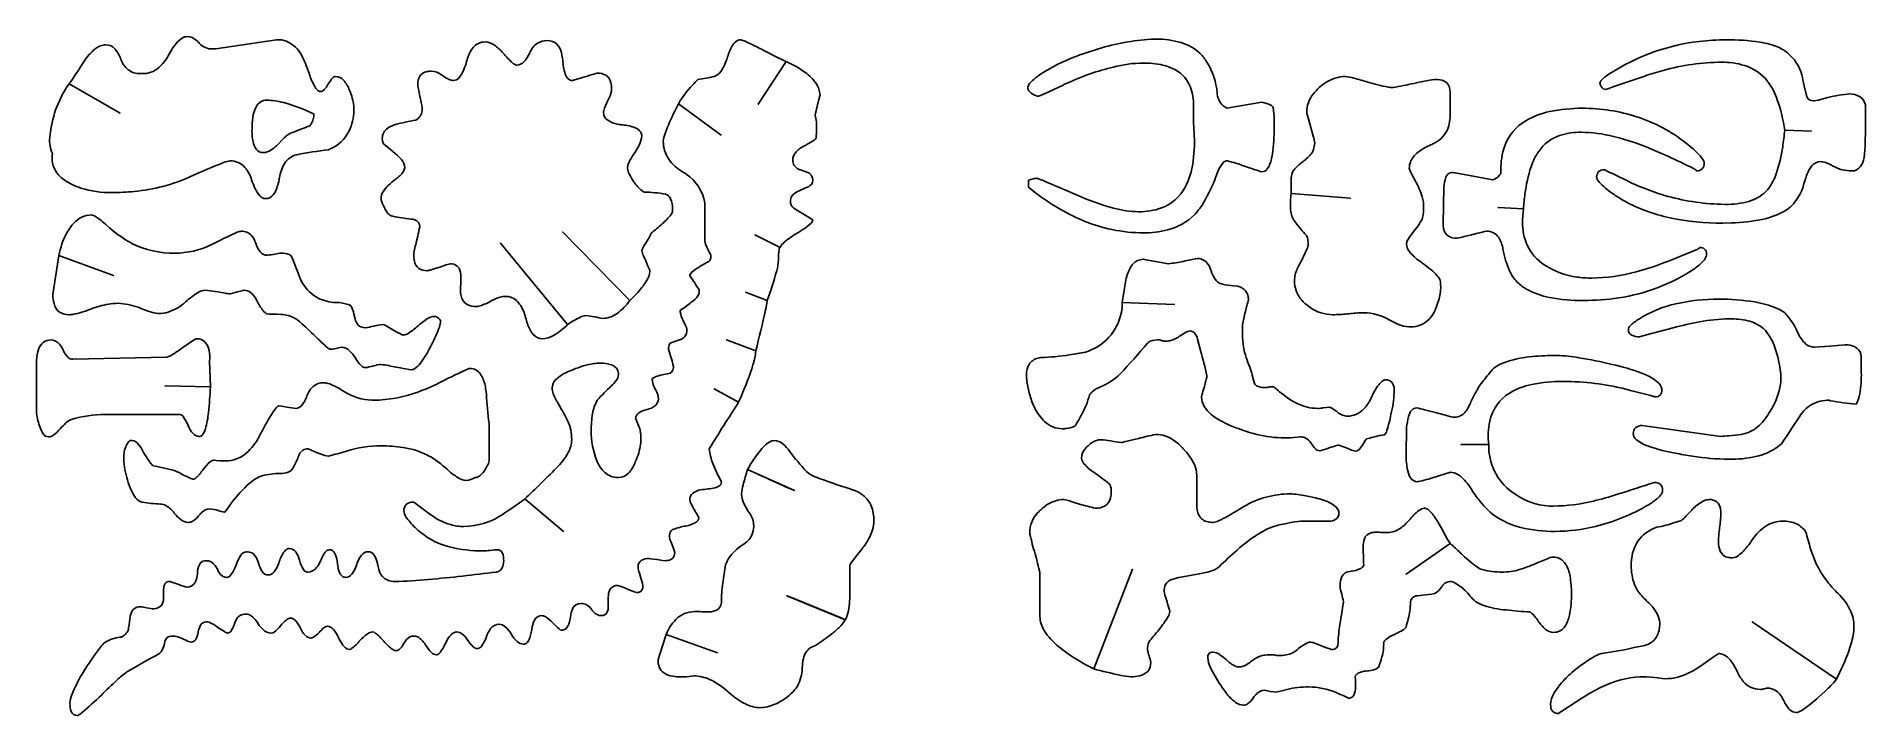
# Model space of a CAD drawing. Header units: metres. Extents: x 0 to 4.49, y 0 to 1.67.
import ezdxf

# ---------------------------------------------------------------- set-up
doc = ezdxf.new("R2010")
doc.units = ezdxf.units.M

msp = doc.modelspace()

# ---------------------------------------------------------------- linework, layer by layer
at = {"layer": 'Layer 1', "color": 0}
for points in [[(0.779, 1.491, -0.0975), (0.77028, 1.44128, -0.1734), (0.72861, 1.3948, -0.0256), (0.717, 1.389, 0.0148), (0.639, 1.377, 0.1971), (0.60976, 1.35603, 0.0999), (0.59625, 1.32032), (0.596, 1.319, -0.0724), (0.58632, 1.28669, -0.1508), (0.57322, 1.27179, -0.1285), (0.562, 1.269, -0.2032), (0.54894, 1.27531, -0.0854), (0.53549, 1.29638, -0.0232), (0.528, 1.315, 0.0946), (0.51177, 1.34539, 0.2307), (0.475, 1.362, 0.0638), (0.46102, 1.35824, 0.0186), (0.39113, 1.32895), (0.378, 1.323, -0.083), (0.23951, 1.28663, -0.0248), (0.185, 1.284, -0.08), (0.10894, 1.29515, -0.0327), (0.087, 1.304, -0.0957), (0.05411, 1.32739, -0.2228), (0.0385, 1.37606), (0.039, 1.38, -0.1378), (0.03223, 1.4189, -0.0284), (0.034, 1.432, -0.1245), (0.08, 1.551), (0.205, 1.479), (0.08, 1.551, 0.0155), (0.117, 1.607, -0.0747), (0.1439, 1.63657, -0.1349), (0.16645, 1.64679), (0.17, 1.647, -0.2235), (0.19303, 1.636, -0.0916), (0.207, 1.611, 0.141), (0.22455, 1.58563, 0.1647), (0.25472, 1.57595), (0.259, 1.576, 0.1925), (0.30001, 1.59084, 0.0885), (0.324, 1.621, -0.069), (0.34602, 1.65386, -0.1265), (0.36357, 1.66598, -0.0758), (0.37, 1.667, -0.1825), (0.39209, 1.65807, -0.0436), (0.4, 1.65, 0.2171), (0.43203, 1.63651, 0.0322), (0.44, 1.637), (0.589, 1.659, -0.1637), (0.62132, 1.65156, -0.0665), (0.64, 1.637, -0.0779), (0.65326, 1.61655, -0.0327), (0.67, 1.574, 0.0541), (0.6843, 1.54242, 0.1311), (0.69351, 1.53286, 0.114), (0.697, 1.532, 0.2012), (0.70653, 1.5369, 0.0623), (0.716, 1.55, -0.062), (0.72767, 1.56593, -0.1914), (0.734, 1.569, -0.2056), (0.75344, 1.56006, -0.098), (0.76844, 1.5354), (0.769, 1.534, -0.0694), (0.77872, 1.49701), (0.779, 1.491)], [(1.924, 1.521), (1.92381, 1.52189, 0.0763), (1.92163, 1.5153, 0.0081), (1.912, 1.474, -0.0728), (1.91529, 1.44126, -0.0159), (1.914, 1.417, -0.0809), (1.9041, 1.40917, -0.0253), (1.884, 1.398, 0.1009), (1.86328, 1.38153, 0.1701), (1.857, 1.364, 0.3059), (1.87133, 1.34153, 0.0445), (1.878, 1.339), (1.88497, 1.33654), (1.89549, 1.33266), (1.89812, 1.33125, -0.2346), (1.899, 1.33, -0.2071), (1.906, 1.315, -0.1478), (1.90385, 1.30482, -0.0943), (1.902, 1.303, -0.0519), (1.8897, 1.29602), (1.871, 1.287, 0.1654), (1.85478, 1.27538, 0.1483), (1.851, 1.262, 0.2224), (1.85891, 1.24645), (1.862, 1.244), (1.906, 1.217, -0.1786), (1.90185, 1.2088, -0.0611), (1.88185, 1.19303), (1.869, 1.185, 0.0518), (1.83611, 1.16211, 0.1077), (1.826, 1.149), (1.764, 1.18), (1.826, 1.149, 0.5658), (1.82481, 1.14971, 0.127), (1.82314, 1.14375, 0.0308), (1.822, 1.119, -0.0565), (1.81743, 1.09156, -0.0245), (1.794, 1.019), (1.741, 1.039), (1.794, 1.019, -0.0337), (1.79003, 0.99615, -0.0081), (1.766, 0.895), (1.694, 0.922), (1.766, 0.895, -0.0566), (1.7592, 0.86116, -0.0276), (1.73067, 0.78453), (1.724, 0.769), (1.664, 0.802), (1.724, 0.769, 0.0065), (1.652, 0.655, 0.0766), (1.66079, 0.61832, 0.0364), (1.682, 0.574, -0.2835), (1.67488, 0.56257, -0.0676), (1.666, 0.559, -0.024), (1.631, 0.554, 0.1183), (1.61156, 0.54559, 0.2341), (1.604, 0.529, 0.0886), (1.60763, 0.5192, 0.0168), (1.624, 0.49, -0.1821), (1.626, 0.485, -0.2484), (1.62015, 0.47502, -0.0869), (1.6009, 0.46678), (1.594, 0.465, 0.0488), (1.56456, 0.45724, 0.1213), (1.558, 0.453, 0.1627), (1.554, 0.439, 0.0822), (1.55745, 0.42719), (1.561, 0.419), (1.5655, 0.40538), (1.567, 0.4, -0.2237), (1.5613, 0.38549, -0.1623), (1.54618, 0.38015), (1.542, 0.38), (1.52411, 0.38282), (1.523, 0.383), (1.50778, 0.3846), (1.504, 0.385, 0.1303), (1.48584, 0.38116, 0.2677), (1.47705, 0.36579), (1.477, 0.364, 0.0499), (1.48025, 0.34967), (1.483, 0.34, -0.0232), (1.489, 0.319, -0.1637), (1.48584, 0.30671, -0.2324), (1.47509, 0.30202), (1.474, 0.302, -0.0495), (1.46105, 0.30617), (1.451, 0.31), (1.44607, 0.31211), (1.43349, 0.31728, 0.0768), (1.427, 0.319, 0.2261), (1.41038, 0.31224, 0.1582), (1.40421, 0.29505), (1.404, 0.29), (1.404, 0.279), (1.404, 0.269, -0.1337), (1.40037, 0.25213, -0.2807), (1.387, 0.245, -0.2099), (1.36804, 0.25384, -0.0401), (1.363, 0.26, 0.1874), (1.34358, 0.27424, 0.0582), (1.337, 0.275, 0.3058), (1.31603, 0.26187, 0.0936), (1.311, 0.242, -0.0915), (1.3044, 0.21894, -0.2263), (1.29251, 0.20934), (1.289, 0.209, -0.1204), (1.28354, 0.21241, -0.022), (1.268, 0.227, 0.0705), (1.24858, 0.2427, 0.1193), (1.241, 0.245, 0.2887), (1.22294, 0.23428, 0.096), (1.2162, 0.21153), (1.216, 0.21, -0.0719), (1.20874, 0.18479, -0.1825), (1.20015, 0.17577, -0.0951), (1.196, 0.175, -0.1824), (1.17989, 0.18192, -0.0743), (1.166, 0.199, 0.0949), (1.14989, 0.21876, 0.1674), (1.136, 0.224, 0.2413), (1.11492, 0.21321, 0.0832), (1.105, 0.194, -0.0817), (1.09347, 0.17098, -0.1843), (1.08356, 0.16413), (1.082, 0.164, -0.1706), (1.07221, 0.16862, -0.0646), (1.059, 0.184, 0.1029), (1.04334, 0.2013, 0.1479), (1.032, 0.205, 0.2035), (1.01779, 0.19829, 0.0847), (1.004, 0.177, -0.0614), (0.99082, 0.15459, -0.1735), (0.98298, 0.14908), (0.982, 0.149, -0.1885), (0.9696, 0.15463, -0.0685), (0.956, 0.172, 0.096), (0.93857, 0.19099, 0.1486), (0.927, 0.195, 0.2222), (0.90848, 0.18605, 0.052), (0.902, 0.177, -0.1221), (0.89026, 0.16183, -0.1553), (0.882, 0.159, -0.1404), (0.87292, 0.163, -0.0575), (0.853, 0.182, 0.0429), (0.83177, 0.2023, 0.1398), (0.826, 0.205, 0.1419), (0.81181, 0.19971, 0.0595), (0.794, 0.184, -0.057), (0.77363, 0.16416, -0.1291), (0.769, 0.162, -0.1981), (0.75629, 0.16809, -0.0857), (0.74236, 0.18924), (0.742, 0.19, 0.0807), (0.72789, 0.21213, 0.1924), (0.71471, 0.21898), (0.714, 0.219, 0.1666), (0.705, 0.21486, 0.0395), (0.694, 0.204, -0.0751), (0.67803, 0.19115, -0.11), (0.674, 0.19, -0.1973), (0.65996, 0.19662, -0.0835), (0.648, 0.214, 0.0881), (0.6352, 0.23367, 0.1975), (0.624, 0.239, 0.1662), (0.61267, 0.23404, 0.0504), (0.599, 0.22, -0.0664), (0.58333, 0.2044, -0.1451), (0.577, 0.202, -0.1858), (0.55611, 0.21074, -0.0659), (0.544, 0.225, 0.0966), (0.5273, 0.24428, 0.158), (0.514, 0.249, 0.2929), (0.49023, 0.235, 0.0534), (0.486, 0.225, -0.0937), (0.47662, 0.20631, -0.2184), (0.469, 0.202, -0.0841), (0.46136, 0.20571), (0.445, 0.216, 0.0763), (0.42386, 0.22865, 0.0836), (0.417, 0.23, 0.2781), (0.40253, 0.22127, 0.0926), (0.397, 0.205, -0.1079), (0.38986, 0.18577, -0.248), (0.38, 0.18, -0.0919), (0.36773, 0.18382), (0.359, 0.188, 0.1104), (0.334, 0.195, 0.1928), (0.32018, 0.19053, 0.1289), (0.315, 0.182, -0.079), (0.30727, 0.15849, -0.0876), (0.302, 0.152, 0.0085), (0.222, 0.107, 0.0364), (0.1976, 0.08699, 0.0123), (0.159, 0.05, -0.0164), (0.1121, 0.00749, -0.0764), (0.10107, 0.00019), (0.1, 0, -0.325), (0.08512, 0.01003, -0.1013), (0.082, 0.029, -0.085), (0.08726, 0.05198, -0.0407), (0.11172, 0.1011), (0.12, 0.115, -0.0213), (0.15666, 0.16736, -0.0708), (0.16888, 0.17992), (0.169, 0.18, -0.0977), (0.20429, 0.19193), (0.205, 0.192, 0.1918), (0.21579, 0.19718, 0.0521), (0.224, 0.207, 0.0713), (0.22601, 0.21543, 0.0099), (0.23, 0.244, -0.1556), (0.23833, 0.26108, -0.1978), (0.255, 0.267, -0.0604), (0.27, 0.264), (0.28051, 0.26248), (0.284, 0.262, 0.1448), (0.30195, 0.26631, 0.2165), (0.31135, 0.28191, 0.0434), (0.312, 0.29), (0.312, 0.3), (0.312, 0.31, -0.1663), (0.31584, 0.32411, -0.2402), (0.327, 0.329), (0.33243, 0.32717), (0.347, 0.322, 0.0573), (0.36854, 0.31503), (0.369, 0.315, 0.3058), (0.38997, 0.32813, 0.0936), (0.395, 0.348, -0.1054), (0.39985, 0.37009, -0.2576), (0.41262, 0.37985), (0.415, 0.38, -0.2517), (0.43858, 0.36788, -0.0463), (0.444, 0.359, 0.131), (0.45543, 0.34292, 0.1656), (0.467, 0.339, 0.2198), (0.47652, 0.34417, 0.0783), (0.48736, 0.36339), (0.49, 0.37, -0.0882), (0.50174, 0.39356, -0.1968), (0.51502, 0.40188), (0.517, 0.402, -0.2478), (0.53712, 0.39111, -0.0912), (0.545, 0.374, 0.1016), (0.55452, 0.35266, 0.2387), (0.569, 0.345, 0.2221), (0.5831, 0.35219, 0.0941), (0.5946, 0.37381), (0.596, 0.378, -0.0703), (0.60852, 0.40255, -0.1692), (0.61796, 0.40976), (0.62, 0.41, -0.2438), (0.63628, 0.40138, -0.0876), (0.646, 0.381, 0.0875), (0.6554, 0.35844, 0.1952), (0.66376, 0.35211), (0.665, 0.352, 0.234), (0.68745, 0.36301, 0.0702), (0.697, 0.379, -0.0694), (0.70901, 0.40091, -0.1847), (0.71782, 0.40691), (0.719, 0.407, -0.2651), (0.7316, 0.39948, -0.1072), (0.73831, 0.3789), (0.739, 0.373, 0.0907), (0.74452, 0.3494, 0.2089), (0.75461, 0.33965, 0.0768), (0.759, 0.339, 0.224), (0.77395, 0.34657, 0.0946), (0.78544, 0.36836), (0.786, 0.37, -0.1063), (0.79747, 0.39356, -0.2256), (0.814, 0.402, -0.2493), (0.82819, 0.39419, -0.095), (0.83717, 0.37307), (0.839, 0.365, 0.1401), (0.84932, 0.34095, 0.2009), (0.87444, 0.32918), (0.879, 0.329, 0.0199), (0.96248, 0.33378, 0.0092), (1.129, 0.352, 0.2976), (1.14504, 0.36619, 0.0803), (1.147, 0.38, 0.1062), (1.14391, 0.39875, 0.319), (1.131, 0.407), (1.12409, 0.40631), (1.113, 0.405, -0.0272), (1.097, 0.404, -0.066), (1.01399, 0.41394, -0.1034), (0.9443, 0.44815, -0.0313), (0.929, 0.462, -0.0556), (0.90703, 0.48803, -0.1348), (0.902, 0.502, -0.2004), (0.9075, 0.51776, -0.1857), (0.92293, 0.5239), (0.926, 0.524), (0.966, 0.494, 0.0875), (1.01701, 0.46844, 0.0687), (1.049, 0.464, 0.1502), (1.14553, 0.49421), (1.151, 0.498), (1.16595, 0.50841), (1.19136, 0.52618), (1.1974, 0.53055, 0.1524), (1.199, 0.532), (1.294, 0.452), (1.199, 0.532, 0.01), (1.276, 0.607, 0.0775), (1.3056, 0.64583, 0.1186), (1.314, 0.677, 0.1134), (1.304, 0.724, 0.021), (1.28925, 0.75101), (1.279, 0.769, -0.0958), (1.26664, 0.79737, -0.045), (1.266, 0.804, -0.1923), (1.27466, 0.824, -0.09), (1.29932, 0.8413, -0.0247), (1.317, 0.849, -0.0623), (1.36867, 0.86391, -0.0338), (1.384, 0.865, -0.0881), (1.41175, 0.86103, -0.1956), (1.4265, 0.84879, -0.116), (1.429, 0.837, -0.1563), (1.42334, 0.82243, -0.0514), (1.411, 0.809, 0.0274), (1.377, 0.774, 0.0933), (1.36532, 0.74103, 0.0451), (1.362, 0.699, 0.0974), (1.376, 0.625, 0.11), (1.39521, 0.59661, 0.1902), (1.429, 0.584, 0.2061), (1.45315, 0.59475, 0.0937), (1.46979, 0.6211), (1.471, 0.624, 0.0694), (1.4834, 0.66581, 0.0305), (1.484, 0.675, 0.0544), (1.48207, 0.70056), (1.481, 0.704), (1.47305, 0.72409), (1.4715, 0.7281), (1.471, 0.729, -0.2504), (1.47837, 0.74226, -0.093), (1.499, 0.751, 0.1162), (1.51952, 0.76082, 0.2237), (1.527, 0.777, 0.1274), (1.52082, 0.79849), (1.52, 0.8, -0.1279), (1.512, 0.827, -0.0984), (1.53233, 0.83557, -0.0178), (1.549, 0.839, 0.2359), (1.56115, 0.84547, 0.1461), (1.564, 0.857, 0.0232), (1.558, 0.878, -0.0232), (1.552, 0.899, -0.0955), (1.554, 0.912, -0.1311), (1.55981, 0.91578, -0.0423), (1.579, 0.922, 0.1899), (1.59417, 0.93339, 0.1301), (1.597, 0.945, 0.0927), (1.59291, 0.9595), (1.588, 0.97, -0.1053), (1.58079, 0.99113, -0.0627), (1.581, 0.995, 0.0188), (1.607, 1.014, 0.0975), (1.62393, 1.0306, 0.1381), (1.627, 1.04), (1.627, 1.045, 0.0233), (1.60482, 1.07831), (1.60421, 1.07897), (1.604, 1.079, -0.1838), (1.60855, 1.0879, -0.0796), (1.627, 1.101), (1.62889, 1.10206), (1.64614, 1.11194), (1.65091, 1.11503, 0.1), (1.653, 1.117, 0.1564), (1.65583, 1.12594), (1.656, 1.13, -0.0171), (1.648, 1.145, -0.0916), (1.64103, 1.16618), (1.641, 1.167), (1.641, 1.259, 0.2034), (1.59554, 1.32892, 0.0208), (1.586, 1.335, -0.1073), (1.5523, 1.36582, -0.153), (1.539, 1.41, -0.074), (1.54325, 1.42869, -0.0285), (1.56692, 1.48353), (1.576, 1.502), (1.681, 1.425), (1.576, 1.502, -0.0577), (1.61031, 1.54773, -0.0109), (1.624, 1.562, 0.0267), (1.664, 1.569, 0.1557), (1.67998, 1.58123, 0.0775), (1.69499, 1.61103), (1.697, 1.617, -0.0781), (1.70957, 1.64635, -0.1571), (1.72293, 1.65793, -0.0878), (1.729, 1.659, -0.0788), (1.73983, 1.65545, -0.0111), (1.786, 1.633), (1.82437, 1.6135, 0.0332), (1.841, 1.606), (1.772, 1.501), (1.841, 1.606, -0.0568), (1.89123, 1.57602, -0.0966), (1.91671, 1.54769, -0.1305), (1.924, 1.521)], [(1.562, 1.239, -0.1424), (1.55809, 1.23009, -0.0512), (1.53643, 1.20725, -0.0146), (1.509, 1.184, -0.0562), (1.50185, 1.16937), (1.497, 1.161, 0.0643), (1.48616, 1.1427), (1.486, 1.142, 0.0601), (1.49029, 1.12898), (1.496, 1.116), (1.50125, 1.10327), (1.50474, 1.09474, -0.0772), (1.506, 1.09, -0.1184), (1.50035, 1.0715, -0.06), (1.47631, 1.03893, -0.017), (1.457, 1.019), (1.292, 1.187), (1.457, 1.019, -0.0771), (1.42542, 0.9871, -0.1377), (1.39429, 0.97511), (1.391, 0.975, -0.035), (1.371, 0.979, 0.0195), (1.349, 0.982, 0.0966), (1.33497, 0.97778, 0.036), (1.304, 0.96), (1.139, 1.16), (1.304, 0.96, -0.0726), (1.26907, 0.93274, -0.1231), (1.242, 0.925, -0.2209), (1.21943, 0.93581, -0.0996), (1.20529, 0.96194, -0.0248), (1.201, 0.977, 0.0935), (1.18623, 1.01026, 0.1842), (1.16072, 1.02794, 0.0563), (1.151, 1.029, 0.0975), (1.12701, 1.02297, 0.0272), (1.113, 1.016, -0.0507), (1.08545, 1.00465, -0.0568), (1.081, 1.004, -0.1335), (1.05717, 1.00944, -0.2102), (1.04262, 1.03015, -0.0601), (1.041, 1.045, -0.0347), (1.042, 1.062), (1.042, 1.077, 0.1317), (1.0374, 1.09794, 0.2592), (1.01889, 1.10889), (1.016, 1.109, 0.0437), (1.00184, 1.10482), (0.988, 1.1), (0.98373, 1.09874), (0.96665, 1.09378, -0.0417), (0.959, 1.092, -0.1622), (0.93865, 1.09771, -0.1807), (0.92769, 1.11582, -0.0586), (0.926, 1.132, -0.0208), (0.933, 1.165), (0.93583, 1.17683, 0.0212), (0.941, 1.2, 0.3316), (0.92916, 1.21685, 0.0758), (0.919, 1.219, -0.0299), (0.87503, 1.22576), (0.871, 1.227, -0.1563), (0.85983, 1.2366, -0.0464), (0.854, 1.247, -0.0785), (0.84626, 1.26621), (0.846, 1.269, -0.1516), (0.851, 1.286, -0.0758), (0.86375, 1.30136, -0.0265), (0.882, 1.317, 0.0907), (0.90064, 1.33538, 0.1391), (0.904, 1.345, 0.1723), (0.89611, 1.36486, 0.051), (0.886, 1.375), (0.86875, 1.38962), (0.852, 1.404, -0.1695), (0.8492, 1.41213), (0.849, 1.417, -0.2606), (0.8624, 1.44226, -0.0766), (0.881, 1.451, -0.0175), (0.931, 1.462, 0.2551), (0.94658, 1.48536, 0.0331), (0.947, 1.492, 0.0301), (0.94162, 1.51752), (0.941, 1.52), (0.93837, 1.53462, -0.0208), (0.936, 1.549, -0.1425), (0.94099, 1.56967, -0.2135), (0.95909, 1.58112, -0.0482), (0.969, 1.582, -0.1577), (0.99554, 1.57261), (0.999, 1.57, 0.0838), (1.01824, 1.55982, 0.0658), (1.024, 1.559, 0.2067), (1.03657, 1.56522, 0.0916), (1.04924, 1.58641, 0.0277), (1.056, 1.606, -0.0989), (1.06966, 1.63719, -0.21), (1.09656, 1.65366), (1.102, 1.654, -0.15), (1.12368, 1.64647, -0.0628), (1.146, 1.626, 0.034), (1.16945, 1.60193, 0.1348), (1.17837, 1.59704), (1.179, 1.597, 0.201), (1.19682, 1.60516, 0.0922), (1.211, 1.627, -0.1642), (1.22981, 1.65068, -0.1399), (1.254, 1.657, -0.1975), (1.27761, 1.64846, -0.1412), (1.28917, 1.62705, -0.0485), (1.292, 1.608, 0.0609), (1.29804, 1.57557, 0.1428), (1.3067, 1.56207, 0.1693), (1.316, 1.559), (1.32425, 1.56125), (1.346, 1.568), (1.35303, 1.57011, -0.016), (1.377, 1.577, -0.1427), (1.39819, 1.57185, -0.2018), (1.4105, 1.55327, -0.0585), (1.412, 1.539, -0.1047), (1.40612, 1.51632), (1.402, 1.508, 0.0394), (1.39258, 1.48497, 0.0599), (1.392, 1.481, 0.2587), (1.40271, 1.46142, 0.0991), (1.42665, 1.45208, 0.0207), (1.439, 1.45, -0.0764), (1.47026, 1.44303, -0.1552), (1.48365, 1.43256, -0.1385), (1.486, 1.424, -0.1092), (1.47944, 1.40015, -0.0416), (1.468, 1.381, 0.0518), (1.45306, 1.35364, 0.0865), (1.451, 1.344, 0.1077), (1.45571, 1.32846, 0.0328), (1.466, 1.311, 0.0699), (1.487, 1.28819, 0.0451), (1.492, 1.285, -0.042), (1.544, 1.28, -0.2336), (1.55703, 1.2684, -0.0989), (1.5619, 1.24422), (1.562, 1.239)], [(3.039, 1.444, -0.0385), (3.03491, 1.37867, -0.0731), (3.02647, 1.34879, -0.1563), (3.01603, 1.33673, -0.1236), (3.009, 1.335, -0.0319), (2.99262, 1.34005), (2.98624, 1.3422), (2.966, 1.349, 0.0198), (2.9244, 1.36179), (2.923, 1.362, 0.2047), (2.91387, 1.35714, 0.0805), (2.90177, 1.33741, 0.024), (2.893, 1.315, -0.0473), (2.86199, 1.25321, -0.045), (2.844, 1.23, -0.1331), (2.77709, 1.19221, -0.0661), (2.718, 1.185, -0.1006), (2.5676, 1.21618, -0.0634), (2.45299, 1.28363), (2.436, 1.297), (2.436, 1.314), (2.4475, 1.31763, -0.0652), (2.456, 1.319, -0.0422), (2.46983, 1.31402, -0.0053), (2.554, 1.278, 0.04), (2.64481, 1.24575, 0.0615), (2.706, 1.237, 0.0894), (2.76213, 1.24607, 0.1871), (2.82073, 1.29746, 0.0829), (2.83904, 1.35373, 0.0494), (2.843, 1.424, -0.0236), (2.84102, 1.48223), (2.841, 1.502, 0.1006), (2.83128, 1.54793, 0.1832), (2.78983, 1.58885, 0.0864), (2.74087, 1.60101, 0.0228), (2.718, 1.602, 0.0644), (2.644, 1.592, 0.0492), (2.53217, 1.55321), (2.523, 1.549), (2.52102, 1.54806), (2.47686, 1.52727), (2.46535, 1.52223), (2.46227, 1.52113, -0.181), (2.461, 1.521, -0.1702), (2.45062, 1.52334), (2.44471, 1.52659), (2.444, 1.527, -0.1017), (2.43499, 1.53679, -0.1136), (2.434, 1.541, -0.1607), (2.43864, 1.55157, -0.0704), (2.45987, 1.57047), (2.468, 1.576, -0.0527), (2.54728, 1.61622, -0.0214), (2.608, 1.637, -0.06), (2.73607, 1.66049), (2.749, 1.661, -0.0708), (2.81037, 1.65229, -0.119), (2.85713, 1.62568, -0.0695), (2.874, 1.604, -0.1231), (2.899, 1.529, 0.2019), (2.913, 1.49798, 0.0625), (2.923, 1.491), (3.009, 1.506, -0.0647), (3.03117, 1.49859, -0.1686), (3.037, 1.493, -0.0328), (3.03882, 1.46341), (3.039, 1.444)], [(4.491, 1.454, -0.0191), (4.48899, 1.37901), (4.488, 1.37, -0.1083), (4.47829, 1.34708, -0.2443), (4.458, 1.337, -0.1261), (4.412, 1.349, 0.0679), (4.3865, 1.35936, 0.0507), (4.381, 1.36, 0.2249), (4.3593, 1.34949, 0.085), (4.348, 1.33, 0.0124), (4.33779, 1.29817), (4.335, 1.289, -0.0754), (4.31052, 1.25254, -0.0661), (4.295, 1.24, -0.0795), (4.24139, 1.21887, -0.0503), (4.1618, 1.20932), (4.141, 1.209, -0.0537), (4.01103, 1.22194, -0.0763), (3.89698, 1.26465, -0.0198), (3.874, 1.279, -0.04), (3.84092, 1.3057, -0.1056), (3.83162, 1.31861, -0.083), (3.831, 1.322, -0.215), (3.83593, 1.33532, -0.1821), (3.84981, 1.33998), (3.851, 1.34, 0.0798), (3.85538, 1.33749, 0.0073), (3.894, 1.319, 0.0496), (3.998, 1.277, 0.0621), (4.13599, 1.25515), (4.148, 1.255, 0.0731), (4.20436, 1.26227, 0.1231), (4.24571, 1.28575, 0.034), (4.253, 1.294, 0.0806), (4.27199, 1.33006, 0.0473), (4.28784, 1.39613, 0.014), (4.293, 1.437), (4.358, 1.435), (4.293, 1.437, 0.0467), (4.27467, 1.51202, 0.0748), (4.25221, 1.55544), (4.251, 1.557, 0.1546), (4.19389, 1.59607, 0.0776), (4.138, 1.604, 0.066), (3.99431, 1.5839, 0.0168), (3.949, 1.57), (3.87563, 1.54525), (3.8583, 1.53906), (3.85451, 1.53752), (3.85385, 1.53713), (3.854, 1.537, -0.2807), (3.84227, 1.54429, -0.0626), (3.839, 1.552, -0.1775), (3.84322, 1.56034, -0.064), (3.86381, 1.57637), (3.873, 1.582, -0.1254), (4.11514, 1.65797, -0.015), (4.15, 1.659, -0.0403), (4.23147, 1.65341, -0.0665), (4.27904, 1.63988, -0.043), (4.293, 1.632, -0.1563), (4.33228, 1.58092), (4.333, 1.579, -0.0201), (4.33902, 1.5536), (4.34068, 1.54605), (4.346, 1.522, 0.319), (4.35878, 1.50971, 0.0538), (4.366, 1.509), (4.37503, 1.51113), (4.399, 1.517, -0.0588), (4.453, 1.526, -0.1215), (4.47661, 1.52, -0.2172), (4.491, 1.499), (4.491, 1.454)], [(3.471, 1.484, -0.1093), (3.46609, 1.4425, -0.1808), (3.43398, 1.40593, -0.028), (3.424, 1.401, 0.0801), (3.38898, 1.37999, 0.1479), (3.37241, 1.35486, 0.0657), (3.371, 1.344, 0.0909), (3.37455, 1.33368, 0.0152), (3.386, 1.312, -0.0614), (3.40259, 1.27353), (3.404, 1.267, -0.083), (3.4059, 1.25425), (3.406, 1.249, -0.0592), (3.40373, 1.22251), (3.403, 1.22, -0.0608), (3.38, 1.186, 0.052), (3.36611, 1.16516, 0.1068), (3.364, 1.157, 0.1518), (3.37, 1.14095, 0.0688), (3.39253, 1.11819), (3.394, 1.117, -0.0371), (3.4332, 1.08653, -0.0587), (3.444, 1.074, -0.1337), (3.4475, 1.06251, -0.0252), (3.448, 1.05, -0.1004), (3.441, 1.014, -0.1005), (3.42386, 0.97788, -0.209), (3.38065, 0.95451, -0.0274), (3.371, 0.954, -0.0998), (3.34251, 0.9609, -0.034), (3.323, 0.971, 0.1272), (3.25891, 0.9889), (3.253, 0.989, 0.0114), (3.218, 0.986, -0.0234), (3.183, 0.984, -0.1556), (3.12691, 1.00213), (3.119, 1.008, -0.1439), (3.09283, 1.04353, -0.0837), (3.089, 1.067, -0.106), (3.096, 1.097, 0.0246), (3.11992, 1.14612, 0.0778), (3.123, 1.157, 0.1278), (3.11847, 1.17819), (3.118, 1.179, -0.0261), (3.092, 1.21, -0.1492), (3.08001, 1.23749, -0.0375), (3.079, 1.252), (3.079, 1.265), (3.08026, 1.27528), (3.081, 1.282), (3.226, 1.27), (3.081, 1.282), (3.081, 1.298), (3.081, 1.315, -0.0711), (3.084, 1.334, -0.0881), (3.09749, 1.34991, -0.025), (3.11, 1.36, 0.0651), (3.13146, 1.38099, 0.093), (3.136, 1.39, 0.023), (3.139, 1.405, 0.0415), (3.13517, 1.42218), (3.129, 1.444), (3.12176, 1.47034, -0.0324), (3.119, 1.481, -0.1673), (3.1347, 1.52553, -0.0481), (3.15, 1.542, -0.1002), (3.18924, 1.56508, -0.0783), (3.214, 1.569, -0.0554), (3.2346, 1.56512, -0.0102), (3.269, 1.555, 0.0305), (3.31887, 1.54304, 0.0359), (3.331, 1.542, 0.0132), (3.382, 1.552, -0.0153), (3.43343, 1.56196), (3.434, 1.562, -0.115), (3.45678, 1.55768, -0.2565), (3.47045, 1.53825, -0.0401), (3.471, 1.531), (3.471, 1.484)], [(0.68, 1.477, 0.0529), (0.60595, 1.50503, 0.0525), (0.565, 1.511, 0.2691), (0.53969, 1.49568, 0.097), (0.53092, 1.46829, 0.0372), (0.529, 1.439, 0.0691), (0.53289, 1.40413, 0.141), (0.54246, 1.38723, 0.1891), (0.557, 1.382, 0.1372), (0.57513, 1.38826, 0.0464), (0.589, 1.399), (0.60825, 1.41812, -0.0406), (0.617, 1.426, -0.0547), (0.62837, 1.43138, -0.0064), (0.669, 1.447, 0.1737), (0.67433, 1.45277, 0.0365), (0.678, 1.461, 0.0779), (0.68103, 1.4741, 0.1908), (0.68, 1.477)], [(4.101, 1.132, -0.1581), (4.09571, 1.11915, -0.074), (4.07346, 1.09875), (4.071, 1.097, -0.1104), (3.88516, 1.02543, -0.0386), (3.799, 1.019, -0.0507), (3.71511, 1.0265, -0.0763), (3.66036, 1.04584, -0.0687), (3.636, 1.064, -0.0966), (3.61706, 1.0921, -0.0571), (3.601, 1.145, 0.1077), (3.59051, 1.17345, 0.2606), (3.561, 1.189, 0.0259), (3.5391, 1.18391), (3.524, 1.18), (3.50598, 1.17585, -0.0225), (3.488, 1.172, -0.144), (3.46689, 1.17717, -0.2079), (3.45508, 1.19564, -0.0517), (3.454, 1.207), (3.456, 1.297, -0.0961), (3.46069, 1.32142, -0.2127), (3.47152, 1.33226, -0.155), (3.484, 1.332), (3.576, 1.315, 0.1252), (3.59196, 1.32545, 0.2075), (3.596, 1.339, -0.0912), (3.60526, 1.39844, -0.1742), (3.65679, 1.46025, -0.0818), (3.71555, 1.48282, -0.0528), (3.796, 1.491, -0.0765), (3.92976, 1.47015, -0.0899), (4.051, 1.405, -0.0404), (4.08513, 1.37436, -0.0982), (4.09443, 1.36032, -0.0772), (4.095, 1.357, -0.1934), (4.09011, 1.34224, -0.2112), (4.076, 1.337), (4.07686, 1.33719), (4.07683, 1.3377, 0.0783), (4.06901, 1.34286, 0.0158), (4.00569, 1.37305), (3.979, 1.385, 0.0442), (3.87238, 1.42181, 0.0583), (3.793, 1.432, 0.0852), (3.73979, 1.42392, 0.1632), (3.689, 1.385, 0.0806), (3.66985, 1.34714, 0.0473), (3.65508, 1.28045, 0.0125), (3.651, 1.244), (3.589, 1.247), (3.651, 1.244), (3.64963, 1.22763, 0.0173), (3.649, 1.212, 0.1081), (3.6604, 1.1548, 0.1443), (3.70393, 1.10533), (3.706, 1.104, 0.1092), (3.78261, 1.07647, 0.0352), (3.819, 1.074, 0.0645), (3.92789, 1.08913, 0.0275), (3.995, 1.111, 0.0129), (4.07549, 1.14351, 0.0667), (4.08464, 1.14848), (4.08468, 1.14887), (4.084, 1.149, -0.1847), (4.09629, 1.1453, -0.2075), (4.10097, 1.13354), (4.101, 1.132)], [(0.992, 0.97, -0.0961), (0.98917, 0.95368, -0.0389), (0.97046, 0.91161), (0.967, 0.905, -0.044), (0.94291, 0.86505, -0.0978), (0.92828, 0.85111, -0.1276), (0.921, 0.849, -0.0218), (0.89333, 0.85321), (0.883, 0.855, 0.0219), (0.84636, 0.86199), (0.846, 0.862, 0.0422), (0.82745, 0.85836), (0.826, 0.858, -0.0403), (0.807, 0.854, -0.1724), (0.79781, 0.85847, -0.0789), (0.782, 0.879, 0.1037), (0.76411, 0.89904, 0.1513), (0.749, 0.904, 0.0299), (0.735, 0.901, -0.0584), (0.719, 0.899, -0.0487), (0.71046, 0.9062, -0.0054), (0.68, 0.935, 0.0177), (0.64137, 0.97057, 0.048), (0.635, 0.975, 0.1187), (0.60023, 0.98471), (0.591, 0.985, -0.0421), (0.56568, 0.98638), (0.564, 0.987, -0.1093), (0.55392, 0.99693, -0.0366), (0.54, 1.02, 0.1198), (0.52526, 1.03894, 0.1617), (0.51, 1.044), (0.5076, 1.04341, -0.0266), (0.493, 1.04), (0.48181, 1.03674, -0.0529), (0.475, 1.035, -0.0214), (0.46301, 1.0369), (0.445, 1.04, -0.0142), (0.41999, 1.04332), (0.415, 1.044, 0.1219), (0.39688, 1.03839, 0.0518), (0.36594, 1.01581), (0.365, 1.015, -0.1136), (0.32328, 0.99049, -0.0721), (0.299, 0.987, -0.072), (0.27671, 0.99171, -0.0224), (0.255, 1, 0.0658), (0.20661, 1.01168), (0.199, 1.012, 0.0665), (0.15496, 1.00489, 0.0157), (0.133, 0.998, -0.0483), (0.08898, 0.98487, -0.0396), (0.08, 0.984, -0.1565), (0.05641, 0.9905, -0.1747), (0.04279, 1.01116, -0.0694), (0.04, 1.034), (0.055, 1.129), (0.189, 1.08), (0.055, 1.129, -0.0866), (0.07434, 1.18529, -0.0314), (0.084, 1.2, -0.1253), (0.11139, 1.22378, -0.1117), (0.135, 1.229, -0.1258), (0.14465, 1.22512, -0.0327), (0.172, 1.204, 0.0595), (0.23188, 1.16013), (0.234, 1.159, 0.1169), (0.34, 1.135, 0.1089), (0.42825, 1.15521, 0.0143), (0.442, 1.162, -0.0216), (0.49283, 1.18633, -0.0742), (0.502, 1.189, -0.2171), (0.52791, 1.17843, -0.1112), (0.538, 1.16, 0.1131), (0.54936, 1.13804, 0.2168), (0.567, 1.13, 0.0164), (0.585, 1.133, -0.0488), (0.602, 1.135, -0.1069), (0.61988, 1.13208, -0.1903), (0.627, 1.125), (0.62982, 1.11763, 0.0097), (0.65, 1.067, 0.1352), (0.68661, 1.02768, 0.1087), (0.729, 1.014, -0.0853), (0.75853, 1.01069, -0.0178), (0.771, 1.007, -0.0966), (0.77615, 0.99644, -0.029), (0.782, 0.974, 0.1447), (0.79088, 0.95759, 0.1926), (0.807, 0.952, 0.0303), (0.828, 0.956, -0.0423), (0.85073, 0.96), (0.851, 0.96, -0.0494), (0.86256, 0.95425), (0.875, 0.947, 0.0391), (0.89781, 0.93475, 0.0814), (0.901, 0.934, 0.1208), (0.91225, 0.93815, 0.0483), (0.937, 0.957, -0.0642), (0.96399, 0.97651, -0.1116), (0.976, 0.98, -0.2122), (0.98974, 0.97282), (0.992, 0.97)], [(3.334, 0.799, -0.0488), (3.32755, 0.74626), (3.326, 0.739, -0.0316), (3.31582, 0.69935, -0.1116), (3.31068, 0.6899, -0.1311), (3.309, 0.689, 0.0357), (3.27819, 0.68223), (3.27398, 0.68111), (3.266, 0.679, 0.1406), (3.26319, 0.67573), (3.256, 0.664, -0.0982), (3.24573, 0.65131, -0.1603), (3.239, 0.649, -0.0618), (3.22544, 0.65303), (3.218, 0.656), (3.20939, 0.65935), (3.20042, 0.66278, 0.0662), (3.196, 0.664), (3.19211, 0.66278, -0.0154), (3.174, 0.657, -0.0487), (3.1516, 0.65004), (3.151, 0.65, -0.2038), (3.13974, 0.65556, -0.0541), (3.131, 0.667, 0.1656), (3.11382, 0.68212, 0.0907), (3.103, 0.684), (3.09573, 0.68343), (3.079, 0.682), (3.056, 0.682, -0.0666), (2.98828, 0.69222, -0.0281), (2.939, 0.709, -0.0594), (2.89128, 0.73408, -0.1034), (2.8676, 0.75856, -0.1359), (2.861, 0.782, -0.0462), (2.86566, 0.80073), (2.868, 0.808), (2.8725, 0.8255, 0.047), (2.874, 0.834, 0.0117), (2.85854, 0.89586), (2.851, 0.924, 0.156), (2.8424, 0.9403, 0.1845), (2.833, 0.944, 0.1196), (2.81983, 0.9394, 0.0292), (2.807, 0.931, -0.1133), (2.77939, 0.91945, -0.0349), (2.773, 0.919, -0.0738), (2.764, 0.92), (2.761, 0.92109, 0.071), (2.758, 0.922, 0.0908), (2.73498, 0.91871, 0.1292), (2.728, 0.914, -0.0142), (2.661, 0.839, -0.1011), (2.613, 0.807, 0.0823), (2.59194, 0.79466, 0.0919), (2.586, 0.787, -0.0563), (2.56526, 0.73689, -0.0156), (2.551, 0.712, -0.1417), (2.52914, 0.70444, -0.0242), (2.519, 0.704, -0.1963), (2.47543, 0.72163, -0.0842), (2.451, 0.755, -0.0832), (2.43187, 0.82038, -0.0261), (2.431, 0.837, -0.1451), (2.43739, 0.86213, -0.1862), (2.45942, 0.8775), (2.466, 0.879, 0.0354), (2.53691, 0.88539, 0.0094), (2.576, 0.892, 0.1066), (2.62762, 0.92256, 0.1332), (2.66116, 0.97904), (2.664, 0.99, 0.0482), (2.666, 1.014), (2.794, 1.009), (2.666, 1.014), (2.67099, 1.04394), (2.676, 1.074, -0.0904), (2.6888, 1.10403, -0.1901), (2.71009, 1.11915, -0.0557), (2.718, 1.12), (2.724, 1.11902), (2.748, 1.115), (2.77063, 1.1105), (2.779, 1.109, 0.0179), (2.816, 1.115, -0.0207), (2.851, 1.122, -0.2704), (2.87707, 1.10758, -0.0717), (2.884, 1.092, 0.0925), (2.89651, 1.0683, 0.1797), (2.912, 1.059, 0.0436), (2.93928, 1.05478), (2.949, 1.054, -0.1519), (2.96855, 1.04261, -0.1721), (2.97596, 1.02113), (2.976, 1.019), (2.97594, 1.01947), (2.97552, 1.01883, 0.0179), (2.96641, 0.98255), (2.961, 0.959), (2.961, 0.934, 0.0759), (2.97055, 0.87857, 0.0192), (2.979, 0.855, -0.0386), (2.98527, 0.83517), (2.991, 0.815, 0.2143), (2.99851, 0.80824, 0.0968), (3.019, 0.805), (3.02201, 0.80563), (3.028, 0.807), (3.038, 0.807), (3.03819, 0.80658, 0.0235), (3.06133, 0.78806), (3.072, 0.78, 0.0976), (3.12084, 0.75691, 0.0579), (3.146, 0.754, 0.0351), (3.159, 0.755), (3.16801, 0.75626), (3.174, 0.757, -0.1328), (3.1831, 0.75321, -0.0212), (3.193, 0.746, 0.1111), (3.21246, 0.73572, 0.0552), (3.219, 0.735, 0.2143), (3.25961, 0.75288, 0.0779), (3.277, 0.779, -0.0541), (3.29601, 0.81213, -0.1204), (3.30825, 0.82294, -0.1034), (3.313, 0.824, -0.2205), (3.32829, 0.81804, -0.169), (3.33391, 0.80209), (3.334, 0.799)], [(4.481, 0.842, -0.0447), (4.47727, 0.78982, -0.0911), (4.46887, 0.76532), (4.468, 0.764, -0.0162), (4.40488, 0.77262, -0.1226), (4.40104, 0.77377, -0.1336), (4.403, 0.774, 0.1343), (4.35781, 0.76275, 0.1247), (4.33, 0.735), (4.30904, 0.70316, -0.0073), (4.285, 0.667, -0.109), (4.23751, 0.64017, -0.0676), (4.17228, 0.62938), (4.155, 0.629, -0.0371), (4.06611, 0.63679, -0.009), (4.024, 0.644, -0.0382), (3.96028, 0.66034, -0.0732), (3.9319, 0.67452, -0.155), (3.92172, 0.68735, -0.0762), (3.921, 0.692, -0.2312), (3.92703, 0.7067, -0.1561), (3.94255, 0.71197), (3.943, 0.712), (4.136, 0.685, 0.015), (4.15618, 0.6869), (4.186, 0.69, 0.1549), (4.23031, 0.71218, 0.0756), (4.257, 0.747, 0.088), (4.28111, 0.805, 0.0781), (4.283, 0.84, 0.0549), (4.26881, 0.90383, 0.0896), (4.24755, 0.94254, 0.0438), (4.238, 0.952, 0.1112), (4.20213, 0.96897, 0.0613), (4.156, 0.974, 0.0442), (4.08345, 0.96631, 0.0171), (4.019, 0.952), (3.9498, 0.93363), (3.936, 0.93, -0.1186), (3.91713, 0.93357, -0.3002), (3.909, 0.947, -0.1771), (3.91367, 0.95677, -0.0709), (3.93436, 0.97299), (3.936, 0.974, -0.0848), (4.02555, 1.01083, -0.058), (4.13, 1.022, -0.0431), (4.2192, 1.01532, -0.0575), (4.273, 1, -0.1327), (4.29824, 0.98278, -0.069), (4.32166, 0.94674), (4.323, 0.944, 0.0914), (4.34139, 0.91541, 0.1719), (4.36274, 0.90418), (4.366, 0.904), (4.404, 0.907), (4.441, 0.91, -0.1172), (4.46502, 0.9053, -0.2115), (4.48, 0.887, -0.0461), (4.4809, 0.87178), (4.481, 0.842)], [(0.427, 0.807, -0.0118), (0.422, 0.744, -0.0527), (0.41441, 0.70342, -0.1128), (0.40627, 0.68833, -0.2029), (0.399, 0.685, -0.2075), (0.38449, 0.69202, -0.087), (0.372, 0.712, 0.0588), (0.36015, 0.73369, 0.1875), (0.35286, 0.73894), (0.352, 0.739), (0.179, 0.739, 0.0604), (0.09614, 0.73002), (0.085, 0.727, 0.0938), (0.07208, 0.71816, 0.0227), (0.058, 0.704, -0.0773), (0.03974, 0.6872, -0.1356), (0.03, 0.684, -0.2493), (0.01628, 0.69156, -0.0841), (0.009, 0.707, -0.079), (0.00008, 0.74205), (0, 0.745), (0, 0.814), (0, 0.864, -0.0804), (0.00455, 0.8982, -0.1574), (0.01705, 0.91667, -0.1607), (0.035, 0.922, -0.232), (0.05622, 0.91173, -0.0618), (0.065, 0.898, 0.1005), (0.07677, 0.87964, 0.2251), (0.089, 0.875), (0.32, 0.88, 0.0803), (0.33338, 0.88615, 0.0198), (0.36, 0.904, -0.0218), (0.39118, 0.92468), (0.392, 0.925, -0.2095), (0.41382, 0.91662, -0.1439), (0.42355, 0.89616, -0.0632), (0.425, 0.87), (0.427, 0.807), (0.315, 0.809), (0.427, 0.807)], [(3.993, 0.552, -0.1675), (3.98794, 0.5406, -0.073), (3.96628, 0.52227), (3.958, 0.517, -0.0707), (3.82807, 0.464, -0.0601), (3.729, 0.452, -0.0635), (3.64459, 0.4617, -0.0888), (3.581, 0.49, -0.0694), (3.54051, 0.53104, -0.0227), (3.521, 0.559, 0.0722), (3.49653, 0.58715, 0.1406), (3.47617, 0.59681), (3.473, 0.597, 0.0176), (3.43658, 0.58614), (3.433, 0.585, -0.0275), (3.39234, 0.57415), (3.391, 0.574, -0.267), (3.37386, 0.58371, -0.0994), (3.36588, 0.6061, -0.0448), (3.363, 0.645), (3.363, 0.657, 0.0188), (3.364, 0.707, -0.0269), (3.369, 0.734, -0.1189), (3.37694, 0.74995, -0.2155), (3.389, 0.755, -0.031), (3.40817, 0.75075), (3.41815, 0.74824), (3.435, 0.744), (3.45662, 0.73802, 0.0126), (3.479, 0.732, 0.1975), (3.50514, 0.74153, 0.0762), (3.514, 0.753), (3.52085, 0.76693, -0.0101), (3.534, 0.793, -0.0538), (3.55309, 0.82231, -0.0166), (3.578, 0.852, -0.0889), (3.61195, 0.86932, -0.0544), (3.67347, 0.88128, -0.0246), (3.734, 0.884, -0.0389), (3.78744, 0.87847, -0.0142), (3.869, 0.862, -0.0358), (3.94153, 0.84062, -0.0654), (3.97574, 0.82277, -0.1287), (3.98922, 0.8073, -0.1035), (3.991, 0.799, -0.1873), (3.98722, 0.78661, -0.2049), (3.97551, 0.78203), (3.974, 0.782), (3.97441, 0.78206, 0.117), (3.97094, 0.78339, 0.0062), (3.9173, 0.79736), (3.903, 0.801, 0.063), (3.749, 0.82, 0.0545), (3.67146, 0.81253, 0.0839), (3.61753, 0.79165, 0.2092), (3.56838, 0.7226, 0.0823), (3.566, 0.665), (3.498, 0.665), (3.566, 0.665, 0.114), (3.57992, 0.59981, 0.1236), (3.623, 0.549, 0.157), (3.71539, 0.51421), (3.724, 0.514, 0.057), (3.82317, 0.52642, 0.0222), (3.882, 0.543, 0.0044), (3.973, 0.572, -0.1948), (3.98759, 0.56715, -0.2036), (3.99299, 0.55281), (3.993, 0.552)], [(1.111, 0.717), (1.111, 0.625, -0.1101), (1.10685, 0.61267, -0.0217), (1.1, 0.601, -0.1338), (1.08322, 0.58577, -0.0739), (1.077, 0.584, -0.0968), (1.05513, 0.57703), (1.054, 0.577, -0.1209), (1.03776, 0.58216, -0.0485), (1.014, 0.599, 0.0451), (0.96937, 0.63388), (0.964, 0.637, 0.085), (0.89992, 0.65793, 0.0404), (0.846, 0.662, 0.0802), (0.761, 0.649, -0.0129), (0.717, 0.637, -0.0795), (0.69848, 0.64142), (0.687, 0.646), (0.667, 0.655, 0.314), (0.64509, 0.64067), (0.644, 0.638), (0.64275, 0.63498, -0.0394), (0.63, 0.608, -0.2071), (0.61755, 0.59742, -0.0727), (0.599, 0.594, 0.0713), (0.55304, 0.58834), (0.549, 0.587, 0.0803), (0.51738, 0.56508, 0.0462), (0.47362, 0.51506), (0.462, 0.499, -0.0406), (0.446, 0.503, 0.0791), (0.425, 0.507, 0.195), (0.40524, 0.49831, 0.0477), (0.398, 0.49, -0.1462), (0.38077, 0.47563, -0.0913), (0.372, 0.474, -0.1618), (0.35411, 0.48087, -0.0642), (0.339, 0.496, 0.099), (0.31763, 0.51522, 0.1244), (0.304, 0.519, -0.0393), (0.25944, 0.52403), (0.254, 0.525, -0.1277), (0.24033, 0.5384, -0.0654), (0.225, 0.572, -0.0547), (0.21433, 0.62329), (0.214, 0.632, -0.1176), (0.22035, 0.663, -0.0805), (0.229, 0.675, -0.2465), (0.2469, 0.66922, -0.0909), (0.259, 0.652, 0.0322), (0.28119, 0.61797, 0.0555), (0.285, 0.614), (0.31009, 0.608), (0.335, 0.602, -0.0655), (0.35476, 0.59352), (0.361, 0.59), (0.36883, 0.58636), (0.37898, 0.58171, 0.0726), (0.384, 0.58, 0.1608), (0.39199, 0.584, 0.0658), (0.409, 0.604, -0.0729), (0.42621, 0.62277, -0.1596), (0.437, 0.627), (0.44124, 0.62638), (0.45, 0.625), (0.464, 0.625, 0.1801), (0.51493, 0.64418, 0.0925), (0.54608, 0.68354), (0.551, 0.693, -0.029), (0.58065, 0.74527, -0.0743), (0.59189, 0.75866, -0.1538), (0.595, 0.76), (0.60125, 0.75925), (0.615, 0.757, 0.0195), (0.637, 0.754, 0.2119), (0.65035, 0.76064, 0.0903), (0.66277, 0.78187), (0.664, 0.785, -0.1256), (0.67898, 0.80804, -0.1848), (0.705, 0.817, -0.0939), (0.72436, 0.812, -0.0397), (0.756, 0.795, 0.1315), (0.82348, 0.77405), (0.827, 0.774, 0.0869), (0.93643, 0.79404, 0.0279), (0.981, 0.813, -0.0123), (1.0568, 0.84945, -0.058), (1.064, 0.852, -0.2583), (1.09014, 0.83808, -0.0966), (1.10118, 0.81093, -0.0239), (1.104, 0.795), (1.10448, 0.78905, 0.0079), (1.111, 0.717)], [(2.056, 0.479, -0.1236), (2.04402, 0.43467, -0.0458), (2.027, 0.409, 0.0169), (1.99868, 0.37227, 0.0979), (1.997, 0.369), (1.997, 0.305, -0.0466), (1.99348, 0.25696, -0.0808), (1.986, 0.235, 0.0045), (1.842, 0.294), (1.986, 0.235, -0.0819), (1.97023, 0.21538, -0.0244), (1.95, 0.198, -0.0265), (1.91284, 0.17208), (1.909, 0.17, 0.2148), (1.88768, 0.15166, 0.0671), (1.882, 0.135), (1.88025, 0.11412, -0.0294), (1.877, 0.094, -0.1514), (1.85335, 0.05387, -0.0411), (1.836, 0.04, -0.0838), (1.79403, 0.02118, -0.0576), (1.776, 0.019, -0.1159), (1.74068, 0.02822, -0.0616), (1.69971, 0.05653), (1.698, 0.058, 0.0793), (1.65279, 0.08836, 0.1044), (1.614, 0.097), (1.608, 0.09637), (1.596, 0.095), (1.579, 0.095, -0.0966), (1.54867, 0.09991, -0.279), (1.52673, 0.12756, -0.0411), (1.526, 0.137), (1.5304, 0.15038), (1.546, 0.199), (1.672, 0.154), (1.546, 0.199, -0.0968), (1.56998, 0.23576, -0.2031), (1.616, 0.255), (1.629, 0.255, 0.0329), (1.644, 0.254, 0.1028), (1.66795, 0.258, 0.2832), (1.682, 0.277, -0.0418), (1.68506, 0.32479, -0.0102), (1.692, 0.37, -0.1223), (1.71386, 0.40286, -0.0421), (1.734, 0.419, 0.1471), (1.75633, 0.44236, 0.1131), (1.761, 0.464, 0.1324), (1.754, 0.492, -0.0444), (1.73612, 0.52171), (1.736, 0.522, -0.0787), (1.73101, 0.54344), (1.731, 0.544, -0.0523), (1.73496, 0.56583, -0.0133), (1.746, 0.604, 0.003), (1.861, 0.552), (1.746, 0.604, -0.0432), (1.77861, 0.65255, -0.0825), (1.79909, 0.67124, -0.1329), (1.811, 0.675, -0.1705), (1.83313, 0.66635, -0.0718), (1.849, 0.649, 0.036), (1.89085, 0.59891), (1.896, 0.594, 0.0525), (1.91429, 0.58514, 0.016), (1.99749, 0.55614), (2.001, 0.555, -0.1255), (2.03594, 0.53499, -0.1595), (2.05471, 0.49611, -0.0398), (2.056, 0.479)], [(3.198, 0.497, -0.2651), (3.19044, 0.48155, -0.1388), (3.173, 0.47703), (3.171, 0.477), (3.104, 0.477, 0.0334), (3.07624, 0.47276, 0.0074), (3.049, 0.467, 0.0746), (3.00813, 0.44999, 0.0465), (2.9481, 0.40616, 0.0187), (2.904, 0.365, -0.1011), (2.88269, 0.35398, -0.0413), (2.851, 0.347), (2.81013, 0.33937, 0.0331), (2.788, 0.334, 0.1881), (2.77243, 0.32123, 0.1224), (2.769, 0.305, 0.0462), (2.77366, 0.28627), (2.776, 0.279, 0.0119), (2.7817, 0.25951), (2.783, 0.255, -0.113), (2.77884, 0.24295, -0.042), (2.75591, 0.21024, -0.0098), (2.734, 0.184, 0.1546), (2.72816, 0.16663), (2.728, 0.162, 0.0518), (2.732, 0.146, -0.0518), (2.736, 0.13, -0.1876), (2.7286, 0.10806, -0.1558), (2.70851, 0.09711, -0.0581), (2.688, 0.095, -0.0397), (2.66037, 0.09902, -0.0129), (2.596, 0.114), (2.691, 0.359), (2.596, 0.114, -0.0409), (2.52119, 0.16008, -0.0648), (2.48197, 0.19725, -0.1086), (2.46544, 0.22964, -0.0569), (2.464, 0.242), (2.464, 0.349, 0.0094), (2.452, 0.397, -0.0216), (2.43947, 0.44511), (2.439, 0.449, -0.1899), (2.45813, 0.49718, -0.0285), (2.466, 0.505, -0.1213), (2.50307, 0.52722, -0.07), (2.523, 0.53, -0.0249), (2.5501, 0.52243), (2.561, 0.519, 0.0266), (2.6002, 0.50907), (2.601, 0.509, 0.1393), (2.62373, 0.51441, 0.2018), (2.63724, 0.53412, 0.0618), (2.639, 0.55, 0.1177), (2.636, 0.566, 0.0835), (2.62822, 0.57355, 0.0119), (2.596, 0.597, -0.0708), (2.57211, 0.61808, -0.1493), (2.56602, 0.63126), (2.566, 0.632, -0.1749), (2.57481, 0.65444, -0.0389), (2.582, 0.662, -0.1493), (2.60698, 0.67642, -0.0473), (2.613, 0.677, -0.0154), (2.638, 0.674, 0.0319), (2.663, 0.67, 0.0266), (2.67379, 0.67242), (2.706, 0.68, -0.0193), (2.74819, 0.68993), (2.749, 0.69, -0.1451), (2.79054, 0.67688, -0.0648), (2.816, 0.655, -0.084), (2.84228, 0.61803, -0.1076), (2.849, 0.589), (2.849, 0.517, 0.1219), (2.85427, 0.49161, 0.2323), (2.87699, 0.47517, 0.0527), (2.889, 0.474, 0.0876), (2.90246, 0.47794, 0.0341), (2.94716, 0.50225), (2.958, 0.509, -0.1346), (3.07122, 0.5439), (3.078, 0.544, -0.0455), (3.11677, 0.53911), (3.141, 0.534, -0.0647), (3.17882, 0.52069, -0.122), (3.19474, 0.50739, -0.1481), (3.198, 0.497)], [(3.769, 0.3, -0.0533), (3.76428, 0.24658, -0.096), (3.75323, 0.21872, -0.2278), (3.72996, 0.20421), (3.726, 0.204, -0.1698), (3.70498, 0.21218, -0.0659), (3.69, 0.228, 0.0545), (3.67012, 0.2523), (3.668, 0.254), (3.6665, 0.25408, -0.0242), (3.609, 0.259, -0.0604), (3.55434, 0.26956, -0.0559), (3.534, 0.279, -0.0124), (3.508, 0.307, 0.0565), (3.48305, 0.32542, 0.1185), (3.471, 0.329, 0.2117), (3.45488, 0.32119, 0.043), (3.45, 0.315, -0.1182), (3.4352, 0.30004), (3.433, 0.299, -0.0263), (3.40446, 0.29536), (3.391, 0.294, 0.1588), (3.37788, 0.28801, 0.1986), (3.374, 0.277, -0.0555), (3.36826, 0.2373, -0.0106), (3.363, 0.217, -0.112), (3.35092, 0.20705, -0.0212), (3.335, 0.199, 0.0952), (3.3131, 0.18606, 0.0981), (3.308, 0.179, -0.0774), (3.30367, 0.14364, -0.0239), (3.296, 0.119, -0.1434), (3.27964, 0.11104, -0.0393), (3.264, 0.109, 0.095), (3.24499, 0.10363, 0.2101), (3.238, 0.095, -0.0277), (3.239, 0.069, -0.112), (3.23453, 0.05002, -0.2915), (3.221, 0.042), (3.22123, 0.04206, 0.1458), (3.21848, 0.04391, 0.0193), (3.191, 0.056, 0.0988), (3.124, 0.07, 0.0591), (3.071, 0.064, -0.0278), (3.044, 0.057), (3.03801, 0.05774), (3.029, 0.059, 0.0385), (3.016, 0.062, 0.1887), (2.99695, 0.05392, 0.0508), (2.988, 0.044, -0.1093), (2.97398, 0.02819, -0.1468), (2.964, 0.025, -0.1508), (2.94447, 0.03202, -0.0786), (2.92003, 0.05665, -0.0213), (2.908, 0.074, -0.0489), (2.88186, 0.11941, -0.0898), (2.87601, 0.14136), (2.876, 0.142, -0.2001), (2.8791, 0.15185, -0.2024), (2.889, 0.155, -0.1325), (2.90485, 0.1495, -0.05), (2.921, 0.137, 0.0845), (2.94367, 0.12115, 0.0981), (2.953, 0.119, 0.1375), (2.9721, 0.12535, 0.0371), (2.984, 0.134, -0.1735), (3.028, 0.149), (3.039, 0.149, 0.0871), (3.051, 0.147, 0.1145), (3.0846, 0.15372, 0.0837), (3.099, 0.164, -0.08), (3.12088, 0.17825, -0.0917), (3.129, 0.18, -0.0666), (3.1408, 0.17655), (3.155, 0.171, 0.0337), (3.18011, 0.1621), (3.181, 0.162, 0.211), (3.1921, 0.16584, 0.1817), (3.19596, 0.17729), (3.196, 0.179, -0.0364), (3.20066, 0.22321), (3.203, 0.237), (3.209, 0.279, 0.0321), (3.205, 0.298, -0.0557), (3.201, 0.319, -0.126), (3.20567, 0.34119, -0.2522), (3.22518, 0.35374), (3.228, 0.354, 0.0973), (3.25092, 0.36038, 0.1768), (3.259, 0.369, -0.0153), (3.258, 0.419, -0.1487), (3.26289, 0.43841, -0.2038), (3.27998, 0.44898, -0.0508), (3.291, 0.45, -0.0351), (3.304, 0.449), (3.318, 0.449, 0.1495), (3.34841, 0.45923, 0.0691), (3.37, 0.479, -0.0598), (3.39467, 0.5031, -0.1349), (3.40822, 0.50898), (3.409, 0.509, -0.1697), (3.41844, 0.50455, -0.0696), (3.43556, 0.48374, -0.0148), (3.444, 0.47), (3.45299, 0.45379, 0.009), (3.471, 0.422), (3.363, 0.347), (3.471, 0.422, -0.0584), (3.47839, 0.41602, -0.0066), (3.502, 0.394, 0.0467), (3.544, 0.36, 0.0721), (3.59321, 0.35216), (3.603, 0.352, 0.0755), (3.64732, 0.35998, 0.0244), (3.674, 0.37), (3.68773, 0.3757), (3.71177, 0.38553, -0.0648), (3.723, 0.389, -0.2704), (3.75468, 0.3717, -0.0966), (3.76564, 0.34177, -0.0466), (3.769, 0.3)], [(4.463, 0.219, -0.0682), (4.45591, 0.17636, -0.0403), (4.42762, 0.10461), (4.42, 0.089), (4.213, 0.23), (4.42, 0.089, -0.0397), (4.39159, 0.05908), (4.376, 0.045, -0.0337), (4.33837, 0.01458, -0.092), (4.32319, 0.00722), (4.321, 0.007, -0.196), (4.30567, 0.01398, -0.0841), (4.29045, 0.0361), (4.29, 0.037, 0.1367), (4.27196, 0.06024, 0.1556), (4.25, 0.067, 0.0736), (4.24582, 0.06609), (4.242, 0.065, -0.066), (4.233, 0.064, -0.2276), (4.19188, 0.08277, -0.0718), (4.176, 0.108, 0.0848), (4.1564, 0.13899, 0.1536), (4.13573, 0.15143, 0.0499), (4.13, 0.152), (4.12926, 0.15123), (4.11254, 0.13946), (4.086, 0.121, -0.0891), (4.03042, 0.09414, -0.0643), (3.999, 0.09, -0.0154), (3.974, 0.093), (3.95458, 0.09456), (3.949, 0.095, 0.0982), (3.8567, 0.07574, 0.0422), (3.807, 0.05, 0.0104), (3.74113, 0.00777), (3.73841, 0.00569), (3.73792, 0.00517), (3.738, 0.005, -0.1728), (3.72436, 0.00885, -0.1985), (3.71833, 0.0214), (3.718, 0.027, -0.1239), (3.72572, 0.05346, -0.0661), (3.75237, 0.08825, -0.0198), (3.774, 0.109, -0.0289), (3.82201, 0.1426, -0.0761), (3.84271, 0.15177), (3.844, 0.152, 0.0192), (3.92306, 0.16644), (3.949, 0.172, 0.1609), (3.97483, 0.18808, 0.1415), (3.98538, 0.21586, 0.0292), (3.986, 0.227, 0.121), (3.97944, 0.24932, 0.0395), (3.968, 0.267), (3.95977, 0.27525, -0.0111), (3.936, 0.3, -0.125), (3.91785, 0.34461, -0.0399), (3.916, 0.369, -0.1111), (3.92546, 0.41584, -0.1628), (3.96378, 0.45542, -0.0319), (3.978, 0.462, 0.0393), (4.02282, 0.47358), (4.039, 0.479, 0.0632), (4.05039, 0.4889, 0.0127), (4.069, 0.509, -0.0844), (4.09441, 0.52689, -0.1019), (4.108, 0.53, -0.1688), (4.12595, 0.52481, -0.1849), (4.135, 0.50846, -0.0483), (4.136, 0.497, -0.0284), (4.133, 0.461, 0.0275), (4.13, 0.427, 0.1132), (4.1345, 0.40297, 0.2469), (4.15477, 0.38794, 0.0499), (4.165, 0.387, 0.1528), (4.1791, 0.3925, 0.0674), (4.20101, 0.41457, 0.0165), (4.214, 0.432, -0.1065), (4.24661, 0.46513, -0.1433), (4.288, 0.477, -0.1124), (4.32202, 0.4703, -0.1382), (4.345, 0.45), (4.34613, 0.44586, 0.007), (4.358, 0.404, 0.0978), (4.40073, 0.32474, 0.027), (4.423, 0.3, -0.0991), (4.45511, 0.25556, -0.1032), (4.463, 0.219)]]:
    msp.add_lwpolyline(points, format="xyb", close=True, dxfattribs=at)

doc.saveas('drawing.dxf')
